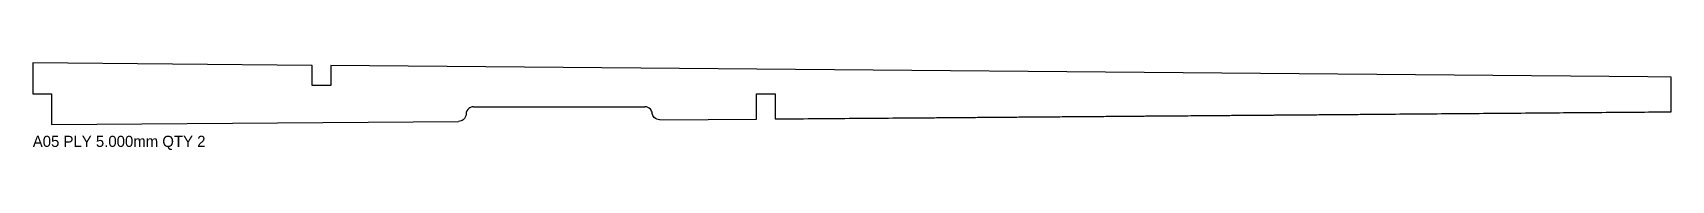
# Model space of a CAD drawing. Header units: millimetres. Extents: x 0 to 440, y -7 to 17.
import ezdxf

# ---------------------------------------------------------------- set-up
doc = ezdxf.new("R2010")
doc.units = ezdxf.units.MM
doc.layers.add('CUT', color=1, linetype='Continuous')
doc.layers.add('LABELS_NONCUT', color=3, linetype='Continuous')

msp = doc.modelspace()

# ---------------------------------------------------------------- linework, layer by layer
at = {"layer": 'CUT'}
for p, q in [((75, 15.9, 0), (0, 16.54, 0)), ((0, 16.54, 0), (0, 8.25, 0)), ((75, 10.47, 0), (75, 15.9, 0)), ((433.72, 12.82, 0), (80, 15.85, 0)), ((80, 15.85, 0), (80, 10.47, 0)), ((80, 10.47, 0), (75, 10.47, 0)), ((440, 12.75, 0), (433.72, 12.82, 0)), ((440, 3.44, 0), (440, 12.75, 0)), ((0, 8.25, 0), (5, 8.25, 0)), ((5, 8.25, 0), (5, 0, 0)), ((118.35, 4.77, 0), (164.39, 4.77, 0)), ((194.35, 1.49, 0), (194.35, 8.25, 0)), ((194.35, 8.25, 0), (199.35, 8.25, 0)), ((199.35, 8.25, 0), (199.35, 1.53, 0)), ((5, 0, 0), (114.37, 0.86, 0)), ((168.37, 1.28, 0), (194.35, 1.49, 0)), ((433.94, 3.39, 0), (440, 3.44, 0))]:
    msp.add_line(p, q, dxfattribs=at)
for points, knots in [([(118.35, 4.77, 0), (117.91, 4.77, 0), (117.47, 4.61, 0), (117.12, 4.34, 0), (116.66, 3.98, 0), (116.37, 3.4, 0), (116.35, 2.81, 0)], [0, 0, 0, 0, 0.1330742, 0.1330742, 0.1330742, 0.3105065, 0.3105065, 0.3105065, 0.3105065]), ([(166.37, 3.02, 0), (166.32, 3.43, 0), (166.13, 3.82, 0), (165.85, 4.13, 0), (165.48, 4.53, 0), (164.94, 4.77, 0), (164.39, 4.77, 0)], [0, 0, 0, 0, 0.123897, 0.123897, 0.123897, 0.2890929, 0.2890929, 0.2890929, 0.2890929]), ([(116.35, 2.81, 0), (116.34, 2.23, 0), (116.05, 1.65, 0), (115.59, 1.29, 0), (115.25, 1.02, 0), (114.81, 0.86, 0), (114.37, 0.86, 0)], [0, 0, 0, 0, 0.571429, 0.571429, 0.571429, 1, 1, 1, 1]), ([(168.37, 1.28, 0), (167.82, 1.28, 0), (167.27, 1.52, 0), (166.89, 1.92, 0), (166.61, 2.22, 0), (166.42, 2.61, 0), (166.37, 3.02, 0)], [0, 0, 0, 0, 0.1660863, 0.1660863, 0.1660863, 0.2906511, 0.2906511, 0.2906511, 0.2906511]), ([(199.35, 1.53, 0), (202.79, 1.55, 0), (209.56, 1.61, 0), (219.34, 1.68, 0), (228.75, 1.76, 0), (236.28, 1.81, 0), (242.13, 1.86, 0), (246.42, 1.89, 0), (250.61, 1.93, 0), (254.04, 1.95, 0), (256.22, 1.97, 0), (257.22, 1.98, 0), (257.64, 1.98, 0), (257.97, 1.99, 0), (258.39, 1.99, 0), (259.08, 1.99, 0), (260.08, 2, 0), (261.66, 2.01, 0), (263.64, 2.03, 0), (265.99, 2.05, 0), (269.12, 2.07, 0), (272.98, 2.1, 0), (277.57, 2.14, 0), (281.34, 2.17, 0), (284.33, 2.19, 0), (286.56, 2.21, 0), (288.4, 2.22, 0), (289.87, 2.24, 0), (290.97, 2.24, 0), (291.88, 2.25, 0), (292.52, 2.26, 0), (292.84, 2.26, 0), (292.99, 2.26, 0), (293.09, 2.26, 0), (293.3, 2.26, 0), (293.6, 2.27, 0), (294.14, 2.27, 0), (294.81, 2.27, 0), (295.62, 2.28, 0), (296.7, 2.29, 0), (298.04, 2.3, 0), (300.2, 2.32, 0), (302.89, 2.34, 0), (306.12, 2.36, 0), (309.36, 2.39, 0), (312.59, 2.41, 0), (315.82, 2.44, 0), (318.52, 2.46, 0), (320.67, 2.48, 0), (322.29, 2.49, 0), (323.9, 2.5, 0), (325.25, 2.51, 0), (326.33, 2.52, 0), (327.14, 2.53, 0), (327.94, 2.53, 0), (328.62, 2.54, 0), (329.16, 2.54, 0), (329.56, 2.55, 0), (329.9, 2.55, 0), (330.13, 2.55, 0), (330.25, 2.55, 0), (330.29, 2.55, 0), (330.36, 2.55, 0), (330.53, 2.56, 0), (330.75, 2.56, 0), (331.12, 2.56, 0), (331.58, 2.56, 0), (332.13, 2.57, 0), (332.87, 2.57, 0), (333.79, 2.58, 0), (335.26, 2.59, 0), (337.1, 2.61, 0), (339.31, 2.62, 0), (341.52, 2.64, 0), (344.47, 2.66, 0), (348.17, 2.69, 0), (352.61, 2.73, 0), (357.06, 2.76, 0), (365.98, 2.84, 0), (379.41, 2.94, 0), (397.46, 3.09, 0), (415.62, 3.24, 0), (427.82, 3.34, 0), (433.94, 3.39, 0)], [0, 0, 0, 0, 0.0625, 0.125, 0.1875, 0.25, 0.28125, 0.3125, 0.34375, 0.375, 0.390625, 0.394531, 0.398438, 0.400391, 0.402344, 0.40625, 0.414062, 0.421875, 0.4375, 0.453125, 0.46875, 0.5, 0.53125, 0.5625, 0.578125, 0.59375, 0.609375, 0.617188, 0.625, 0.632812, 0.636719, 0.638672, 0.639648, 0.640137, 0.640625, 0.642578, 0.644531, 0.648438, 0.652344, 0.65625, 0.664062, 0.671875, 0.6875, 0.703125, 0.71875, 0.734375, 0.75, 0.765625, 0.773438, 0.78125, 0.789062, 0.796875, 0.800781, 0.804688, 0.808594, 0.8125, 0.814453, 0.816406, 0.818359, 0.819336, 0.819824, 0.819946, 0.820068, 0.820312, 0.820801, 0.821289, 0.822266, 0.823242, 0.824219, 0.826172, 0.828125, 0.832031, 0.835938, 0.839844, 0.84375, 0.851562, 0.859375, 0.867188, 0.875, 0.90625, 0.9375, 0.96875, 1, 1, 1, 1])]:
    msp.add_open_spline(points, degree=3, knots=knots, dxfattribs=at)

# ---------------------------------------------------------------- texts
at = {"layer": 'LABELS_NONCUT'}
msp.add_text('A05 PLY 5.000mm QTY 2', height=3, dxfattribs=at).set_placement((0, -6))

doc.saveas('drawing.dxf')
